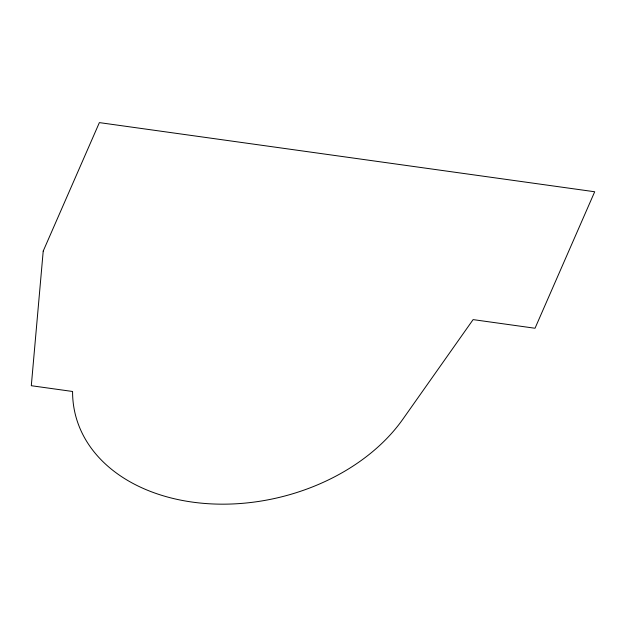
<?xml version="1.0" encoding="UTF-8"?>
<svg xmlns="http://www.w3.org/2000/svg" width="626" height="626" viewBox="0 0 626 626"><rect width="100%" height="100%" fill="white"/><g stroke="black" fill="none" stroke-linecap="round" stroke-linejoin="round"><path stroke-width="0.94" d="M43.217 251.073L31.3 385.71L72.577 391.477A178.973 128.964 -13.5 0 0 203.943 503.39A178.973 128.964 -13.5 0 0 402.839 419.224L473.115 319.612L535.027 328.251L594.7 191.759L99.377 122.61L43.217 251.073"/></g></svg>
